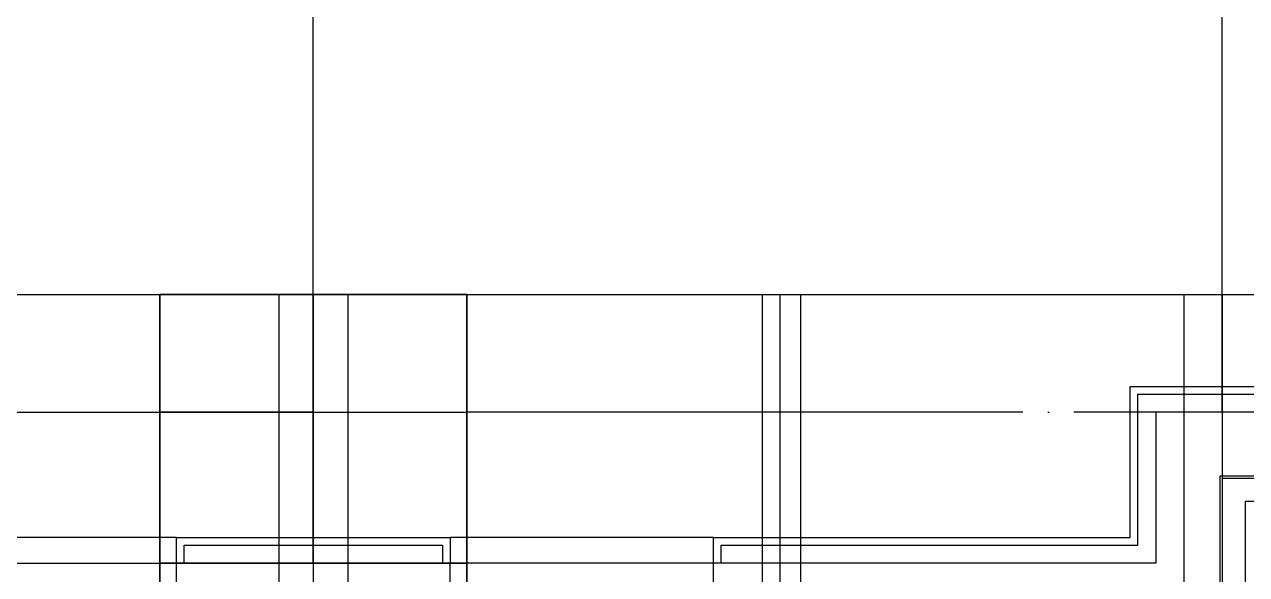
# Model space of a CAD drawing. Header units: millimetres. Extents: x 7294529 to 7346664, y 234399 to 276449.
# Drawn here: x 7318335 to 7323114, y 252049 to 254200 of the extents above; entities that cross this region are included whole.
import ezdxf
from ezdxf.xclip import XClip

# ---------------------------------------------------------------- set-up
doc = ezdxf.new("R2010")
doc.units = ezdxf.units.MM
doc.header["$LTSCALE"] = 100
doc.header["$XCLIPFRAME"] = 2
for name, pattern in [('CEN', [62, 60, -1, 0, -1]), ('U-59C-EX$0$CEN', [62, 60, -1, 0, -1]), ('Udw-303-L-TF$0$CEN', [62, 60, -1, 0, -1])]:
    doc.linetypes.add(name, pattern=pattern)
for name, color, linetype in [('BP', 7, 'Continuous'), ('CEN', 1, 'CEN'), ('DIM', 7, 'Continuous'), ('ELE8', 8, 'Continuous'), ('U-59C-EX$0$CEN', 1, 'U-59C-EX$0$CEN'), ('U-59C-EX$0$CON', 2, 'Continuous'), ('U-59C-EX$0$INSUL_line', 8, 'Continuous'), ('U-59C-EX$0$발코니 입면선', 4, 'Continuous'), ('Udw-303-L-TF$0$CEN', 1, 'Udw-303-L-TF$0$CEN'), ('Udw-303-L-TF$0$COL', 2, 'Continuous'), ('Udw-303-L-TF$0$S-ELE', 4, 'Continuous'), ('Udw-303-L-TF$0$WIN', 4, 'Continuous'), ('기단부-석재', 6, 'Continuous')]:
    doc.layers.add(name, color=color, linetype=linetype)
for name, color, linetype, plot in [('CUT-LINE', 105, 'Continuous', False), ('U-59C-EX$0$MC', 152, 'Continuous', False), ('Udw-303-L-TF$0$CUT-LINE', 105, 'Continuous', False), ('Udw-303-L-TF$0$MC', 152, 'Continuous', False)]:
    doc.layers.add(name, color=color, linetype=linetype, plot=plot)

# ---------------------------------------------------------------- blocks, each defined once
blk = doc.blocks.new('Udw-303-L-TF$0$S-CEN')
at = {"layer": 'Udw-303-L-TF$0$S-ELE', "color": 8, "linetype": 'Udw-303-L-TF$0$CEN'}
for p, q in [((13190, 8860), (13190, 2554.9)), ((13190, 8360), (11165, 8360)), ((13190, 8360), (15215, 8360)), ((13190, 7770), (11165, 7770)), ((13190, 7770), (15215, 7770))]:
    blk.add_line(p, q, dxfattribs=at)
at = {"layer": 'Udw-303-L-TF$0$S-ELE', "color": 4}
for p, q in [((11625, 7770), (12655, 7770)), ((14755, 7770), (13725, 7770))]:
    blk.add_line(p, q, dxfattribs=at)
blk = doc.blocks.new('Udw-303-L-TF', base_point=(13190, -6685))
at = {"layer": 'Udw-303-L-TF$0$CEN'}
for p, q in [((13190, 2135), (13190, -7185)), ((12590, 1675), (13790, 1675)), ((12590, 1085), (13190, 1085))]:
    blk.add_line(p, q, dxfattribs=at)
at = {"layer": 'Udw-303-L-TF$0$COL'}
for p, q in [((12655, 1085), (13190, 1085)), ((12655, 835), (12655, 1085)), ((13725, 1085), (13190, 1085)), ((13725, 835), (13725, 1085))]:
    blk.add_line(p, q, dxfattribs=at)
at = {"layer": 'Udw-303-L-TF$0$CUT-LINE'}
blk.add_lwpolyline([(13790, -7185), (12590, -7185), (12590, 2135), (13790, 2135), (13790, -7185)], dxfattribs=at)
at = {"layer": 'Udw-303-L-TF$0$MC'}
for p, q in [((13055, 2135), (13055, -7185)), ((13325, 2135), (13325, -7185))]:
    blk.add_line(p, q, dxfattribs=at)
at = {"layer": 'Udw-303-L-TF$0$WIN'}
for p, q in [((12590, 1085), (12655, 1085)), ((13790, 1085), (13725, 1085))]:
    blk.add_line(p, q, dxfattribs=at)
at = {"layer": 'Udw-303-L-TF$0$S-ELE'}
blk.add_blockref('Udw-303-L-TF$0$S-CEN', (0, -6685), dxfattribs=at)
blk = doc.blocks.new('U-59C-EX')
at = {"layer": 'U-59C-EX$0$CEN'}
for p, q in [((9635, 2175), (9635, -7185)), ((11365, 2175), (11365, -1985)), ((3855, 1675), (13960, 1675)), ((11165, 1085), (13190, 1085))]:
    blk.add_line(p, q, dxfattribs=at)
at = {"layer": 'U-59C-EX$0$CON'}
for p, q in [((8045, 1675), (9895, 1675)), ((9895, 1675), (9895, 1085)), ((8045, 1425), (9645, 1425)), ((9645, 1425), (9645, 835)), ((9895, 1085), (11625, 1085)), ((11625, 835), (11625, 1085))]:
    blk.add_line(p, q, dxfattribs=at)
at = {"layer": 'U-59C-EX$0$INSUL_line'}
for p, q in [((8030, 1415), (9635, 1415)), ((9635, 1415), (9635, 825)), ((8030, 1325), (9545, 1325)), ((9545, 1325), (9545, 735))]:
    blk.add_line(p, q, dxfattribs=at)
at = {"layer": 'U-59C-EX$0$MC'}
for p, q in [((9785, 2175), (9785, -1985)), ((11285, 2175), (11285, -1985)), ((11435, 2175), (11435, -1985))]:
    blk.add_line(p, q, dxfattribs=at)
at = {"layer": 'U-59C-EX$0$발코니 입면선'}
blk.add_line((11625, 1085), (12655, 1085), dxfattribs=at)
blk = doc.blocks.new('DIM-303-TF')
at = {"layer": 'CEN'}
for p, q in [((24790, -24355), (24790, -3600)), ((28345, -23765), (28345, -3600))]:
    blk.add_line(p, q, dxfattribs=at)
blk = doc.blocks.new('기단부-303-TF')
at = {"layer": 'ELE8'}
for p, q in [((-9350, -6795), (-10380, -6795)), ((-7250, -6795), (-8280, -6795))]:
    blk.add_line(p, q, dxfattribs=at)
at = {"layer": '기단부-석재'}
for points in [[(-7250, -6895), (-7250, -6795), (-5620, -6795), (-5620, -6205), (-3670, -6205), (-3670, -6305)], [(-7220, -6895), (-7220, -6825), (-5590, -6825), (-5590, -6235), (-3700, -6235), (-3700, -6305)], [(-9350, -6895), (-9350, -6795), (-8280, -6795), (-8280, -6895)], [(-9320, -6895), (-9320, -6825), (-8310, -6825), (-8310, -6895)]]:
    blk.add_lwpolyline(points, dxfattribs=at)

msp = doc.modelspace()

# ---------------------------------------------------------------- block references
at = {"layer": 'BP'}
ref = msp.add_blockref('Udw-303-L-TF', (7319464.4, 244324.4), dxfattribs=at)
XClip(ref).set_block_clipping_path([(12590, -7184.9999999997), (13790, 2135.0000000001)])

# ---------------------------------------------------------------- next in the draw order: block references
ref = msp.add_blockref('U-59C-EX', (7306274.4, 251009.4), dxfattribs=at)
XClip(ref).set_block_clipping_path([(12590, -7184.9999999999), (0, -7184.9999999999), (0, 300.0000000002), (4055.0000000028, 300.0000000099), (4055.0000000028, 1674.9999999992), (4320, 1674.9999999992), (4820, 2135.0000000001), (12590.0000000009, 2135.0000000001)])
ref = msp.add_blockref('U-59C-EX', (7332654.4, 251009.4), dxfattribs=dict(at, xscale=-1))
XClip(ref).set_block_clipping_path([(12590, 2135.0000000001), (4674.9999999981, 2134.9999999984), (4074.9999999981, 1534.9999999988), (-145, 1535.0000000005), (-145, -7185.0000000001), (12590, -7184.9999999997)])

# ---------------------------------------------------------------- next in the draw order: linework, layer by layer
at = {"layer": 'CUT-LINE'}
for points in [[(7318864.4, 243824.4), (7306274.4, 243824.4), (7306274.4, 251309.4), (7310329.4, 251309.4), (7310329.4, 252684.4), (7310594.4, 252684.4), (7311094.4, 253144.4), (7318864.4, 253144.4)], [(7318864.4, 253144.4), (7320064.4, 253144.4), (7320064.4, 243824.4), (7318864.4, 243824.4)], [(7320064.4, 253144.4), (7327979.4, 253144.4), (7328579.4, 252544.4), (7332799.4, 252544.4), (7332799.4, 243824.4), (7320064.4, 243824.4)]]:
    msp.add_lwpolyline(points, close=True, dxfattribs=at)

# ---------------------------------------------------------------- next in the draw order: block references
at = {"layer": 'DIM'}
msp.add_blockref('DIM-303-TF', (7294674.4, 276449.4), dxfattribs=at)
at = {"layer": '기단부-석재'}
msp.add_blockref('기단부-303-TF', (7328279.4, 258989.4), dxfattribs=at)

doc.saveas('drawing.dxf')
